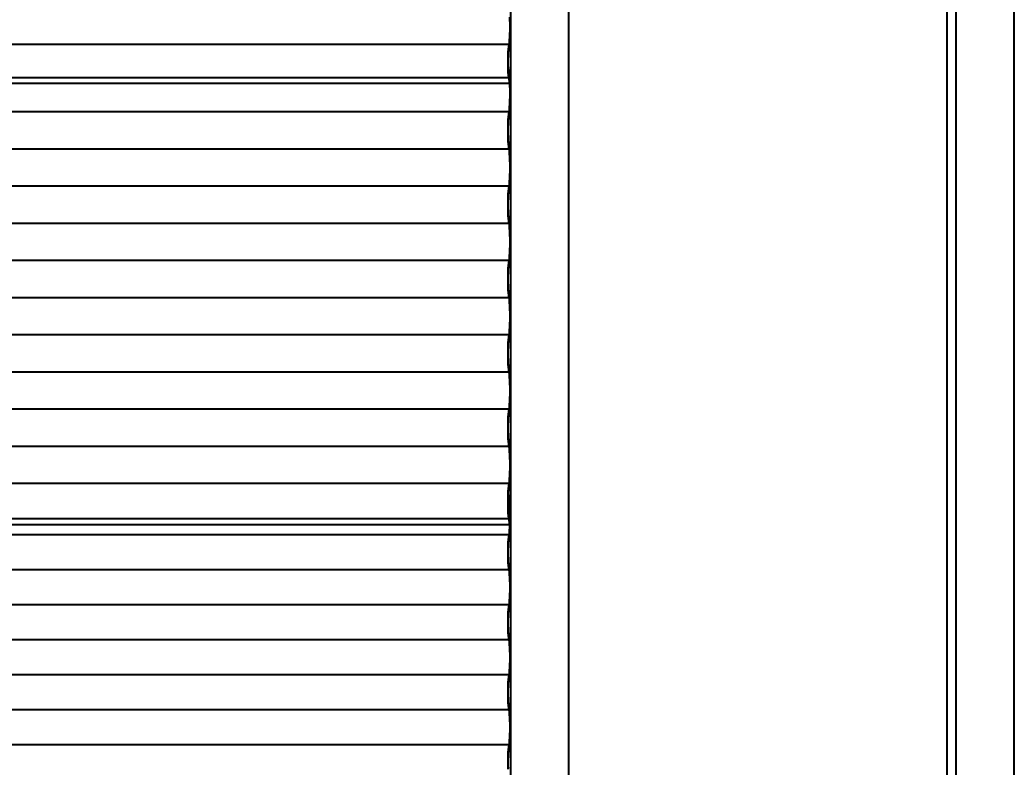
# Model space of a CAD drawing. Header units: millimetres. Extents: x 3212 to 6878, y 1640 to 3386.
# Drawn here: x 3268.541 to 3271.107, y 1662.159 to 1664.088 of the extents above; entities that cross this region are included whole.
import ezdxf

# ---------------------------------------------------------------- set-up
doc = ezdxf.new("R2010")
doc.units = ezdxf.units.MM
doc.header["$LTSCALE"] = 0.8
for name, color, linetype in [('A-PEN-08', 8, 'Continuous'), ('A-PEN-Y', 2, 'Continuous'), ('COTA', 2, 'Continuous'), ('JANELAS_EXTERNO', 1, 'Continuous')]:
    doc.layers.add(name, color=color, linetype=linetype)
doc.layers.add('COTAS', color=53, linetype='Continuous', lineweight=9)
doc.styles.add('F2', font='ARIALN.TTF')
doc.dimstyles.new('ARQUITETURA', dxfattribs={"dimtxt": 0.11, "dimasz": 0.05, "dimexe": 0.1, "dimexo": 0, "dimgap": 0.1, "dimtad": 1, "dimzin": 5, "dimdsep": 46, "dimtxsty": 'F2', "dimblk": 'COTA', "dimcen": 0, "dimse1": 1, "dimse2": 1, "dimadec": 0, "dimazin": 0, "dimtfac": 2, "dimtix": 1, "dimtmove": 2, "dimatfit": 3, "dimldrblk": 'COTA', "dimfxl": 0, "dimtolj": 1, "dimtzin": 5, "dimarcsym": 0})

# ---------------------------------------------------------------- blocks, each defined once
blk = doc.blocks.new('COTA')
at = {"layer": 'COTA'}
for p, q in [((0, 1), (0, -1)), ((-1, 0), (1, 0))]:
    blk.add_line(p, q, dxfattribs=at)
at = {"layer": 'COTA', "const_width": 0.5}
blk.add_lwpolyline([(-0.25, 0, 1), (0.25, 0, 1)], format="xyb", close=True, dxfattribs=at)
blk = doc.blocks.new('*D301')
at = {"layer": 'COTAS', "color": 0, "lineweight": -2, "transparency": 16777216}
blk.add_line((3270.9337, 1652.7201), (3270.9337, 1667.9653), dxfattribs=at)
at = {"layer": 'Defpoints', "color": 0, "transparency": 16777216}
for p in [(3269.9566, 1668.0153), (3270.9337, 1668.0153), (3269.9194, 1652.6701)]:
    blk.add_point(p, dxfattribs=at)
at = {"layer": 'COTAS', "color": 0, "lineweight": -2, "transparency": 16777216, "xscale": 0.05, "yscale": 0.05, "zscale": 0.05}
for p, rotation in [((3270.9337, 1668.0153), 90), ((3270.9337, 1652.6701), 270)]:
    blk.add_blockref('COTA', p, dxfattribs=dict(at, rotation=rotation))
at = {"layer": 'COTAS', "color": 0, "transparency": 16777216, "insert": (3270.7776, 1660.3427), "char_height": 0.11, "attachment_point": 5, "rotation": 90, "style": 'F2'}
blk.add_mtext('\\A1;15.35', dxfattribs=at)

msp = doc.modelspace()

# ---------------------------------------------------------------- linework, layer by layer
for p, q in [((3269.8066, 1667.8706), (3269.8066, 1661.1207)), ((3269.8055, 1664.0873), (3269.8051, 1664.0955)), ((3269.8058, 1664.0786), (3269.8055, 1664.0873)), ((3269.8059, 1664.0696), (3269.8058, 1664.0786)), ((3269.8064, 1664.0796), (3269.8062, 1664.0893)), ((3269.8065, 1664.0696), (3269.8064, 1664.0796)), ((3269.8051, 1664.0438), (3269.8055, 1664.052)), ((3269.8055, 1664.052), (3269.8058, 1664.0607)), ((3269.8057, 1664.0409), (3269.8062, 1664.05)), ((3269.8058, 1664.0607), (3269.8059, 1664.0696)), ((3269.8062, 1664.05), (3269.8064, 1664.0597)), ((3269.8064, 1664.0597), (3269.8065, 1664.0696)), ((3269.8023, 1664.0191), (3269.8031, 1664.0244)), ((3269.8028, 1664.0146), (3269.8043, 1664.0253)), ((3269.8031, 1664.0244), (3269.8039, 1664.0298)), ((3269.8039, 1664.0298), (3269.8046, 1664.0363)), ((3269.8043, 1664.0253), (3269.8051, 1664.0326)), ((3269.8046, 1664.0363), (3269.8051, 1664.0438)), ((3269.8051, 1664.0326), (3269.8057, 1664.0409)), ((3269.8004, 1663.9882), (3269.8007, 1663.9969)), ((3269.8007, 1663.9969), (3269.8011, 1664.0051)), ((3269.8011, 1664.0051), (3269.8016, 1664.0126)), ((3269.8011, 1663.9872), (3269.8013, 1663.9949)), ((3269.8013, 1663.9949), (3269.8017, 1664.0022)), ((3269.8016, 1664.0126), (3269.8023, 1664.0191)), ((3269.8017, 1664.0022), (3269.8022, 1664.0088)), ((3269.8022, 1664.0088), (3269.8028, 1664.0146)), ((3269.8004, 1663.9792), (3269.8004, 1663.9882)), ((3269.8004, 1663.9703), (3269.8004, 1663.9792)), ((3269.8007, 1663.9616), (3269.8004, 1663.9703)), ((3269.801, 1663.9792), (3269.8011, 1663.9872)), ((3269.8011, 1663.9713), (3269.801, 1663.9792)), ((3269.8013, 1663.9636), (3269.8011, 1663.9713)), ((3269.8011, 1663.9534), (3269.8007, 1663.9616)), ((3269.8016, 1663.9459), (3269.8011, 1663.9534)), ((3269.8015, 1663.9604), (3269.8013, 1663.9636)), ((3269.8029, 1663.9604), (3269.8015, 1663.9604)), ((3269.8017, 1663.9564), (3269.8015, 1663.9604)), ((3269.8023, 1663.9394), (3269.8016, 1663.9459)), ((3269.8024, 1663.9564), (3269.8017, 1663.9564)), ((3269.8017, 1663.9563), (3269.8017, 1663.9564)), ((3269.8022, 1663.9497), (3269.8017, 1663.9563)), ((3269.8022, 1663.9497), (3269.8031, 1663.941)), ((3269.8024, 1663.9564), (3269.8029, 1663.9604)), ((3269.8034, 1663.9458), (3269.8024, 1663.9564)), ((3269.8043, 1663.9458), (3269.8029, 1663.9604)), ((3269.8043, 1663.9458), (3269.8034, 1663.9458)), ((3269.8039, 1663.941), (3269.8034, 1663.9458)), ((3269.8039, 1663.941), (3269.8043, 1663.9458)), ((3269.8043, 1663.9458), (3269.8051, 1663.9381)), ((3269.8023, 1663.9394), (3269.8038, 1663.9249)), ((3269.8039, 1663.941), (3269.8031, 1663.941)), ((3269.8031, 1663.941), (3269.8043, 1663.9294)), ((3269.8043, 1663.9294), (3269.8038, 1663.9249)), ((3269.8039, 1663.941), (3269.8046, 1663.9341)), ((3269.8051, 1663.9262), (3269.8046, 1663.9341)), ((3269.8057, 1663.9293), (3269.8051, 1663.9381)), ((3269.8055, 1663.9175), (3269.8051, 1663.9262)), ((3269.8062, 1663.9196), (3269.8057, 1663.9293)), ((3269.8064, 1663.9093), (3269.8062, 1663.9196)), ((3269.8058, 1663.9082), (3269.8055, 1663.9175)), ((3269.8059, 1663.8987), (3269.8058, 1663.9082)), ((3269.8058, 1663.8892), (3269.8059, 1663.8987)), ((3269.8065, 1663.8987), (3269.8064, 1663.9093)), ((3269.8064, 1663.8881), (3269.8065, 1663.8987)), ((3269.8046, 1663.8633), (3269.8051, 1663.8713)), ((3269.8051, 1663.8713), (3269.8055, 1663.88)), ((3269.8051, 1663.8593), (3269.8057, 1663.8682)), ((3269.8055, 1663.88), (3269.8058, 1663.8892)), ((3269.8057, 1663.8682), (3269.8062, 1663.8778)), ((3269.8062, 1663.8778), (3269.8064, 1663.8881)), ((3269.8016, 1663.8381), (3269.8023, 1663.845)), ((3269.8023, 1663.845), (3269.8031, 1663.8507)), ((3269.8043, 1663.8517), (3269.8028, 1663.8402)), ((3269.8031, 1663.8507), (3269.8039, 1663.8564)), ((3269.8039, 1663.8564), (3269.8046, 1663.8633)), ((3269.8043, 1663.8517), (3269.8051, 1663.8593)), ((3269.8004, 1663.8122), (3269.8007, 1663.8215)), ((3269.8007, 1663.8215), (3269.8011, 1663.8302)), ((3269.8011, 1663.8302), (3269.8016, 1663.8381)), ((3269.8011, 1663.8112), (3269.8013, 1663.8194)), ((3269.8013, 1663.8194), (3269.8017, 1663.8271)), ((3269.8017, 1663.8271), (3269.8022, 1663.8341)), ((3269.8022, 1663.8341), (3269.8028, 1663.8402)), ((3269.8004, 1663.8027), (3269.8004, 1663.8122)), ((3269.8004, 1663.7932), (3269.8004, 1663.8027)), ((3269.8007, 1663.784), (3269.8004, 1663.7932)), ((3269.801, 1663.8027), (3269.8011, 1663.8112)), ((3269.8011, 1663.7943), (3269.801, 1663.8027)), ((3269.8013, 1663.7861), (3269.8011, 1663.7943)), ((3269.8011, 1663.7753), (3269.8007, 1663.784)), ((3269.8016, 1663.7673), (3269.8011, 1663.7753)), ((3269.8017, 1663.7784), (3269.8013, 1663.7861)), ((3269.8023, 1663.7604), (3269.8016, 1663.7673)), ((3269.8022, 1663.7713), (3269.8017, 1663.7784)), ((3269.8028, 1663.7652), (3269.8022, 1663.7713)), ((3269.8028, 1663.7652), (3269.8043, 1663.7538)), ((3269.8031, 1663.7547), (3269.8023, 1663.7604)), ((3269.8039, 1663.749), (3269.8031, 1663.7547)), ((3269.8046, 1663.7421), (3269.8039, 1663.749)), ((3269.8051, 1663.7461), (3269.8043, 1663.7538)), ((3269.8051, 1663.7342), (3269.8046, 1663.7421)), ((3269.8057, 1663.7373), (3269.8051, 1663.7461)), ((3269.8055, 1663.7255), (3269.8051, 1663.7342)), ((3269.8058, 1663.7162), (3269.8055, 1663.7255)), ((3269.8062, 1663.7276), (3269.8057, 1663.7373)), ((3269.8059, 1663.7067), (3269.8058, 1663.7162)), ((3269.8064, 1663.7173), (3269.8062, 1663.7276)), ((3269.8065, 1663.7067), (3269.8064, 1663.7173)), ((3269.8051, 1663.6793), (3269.8055, 1663.688)), ((3269.8055, 1663.688), (3269.8058, 1663.6972)), ((3269.8058, 1663.6972), (3269.8059, 1663.7067)), ((3269.8062, 1663.6859), (3269.8064, 1663.6961)), ((3269.8064, 1663.6961), (3269.8065, 1663.7067)), ((3269.8031, 1663.6587), (3269.8039, 1663.6644)), ((3269.8039, 1663.6644), (3269.8046, 1663.6713)), ((3269.8043, 1663.6597), (3269.8051, 1663.6674)), ((3269.8046, 1663.6713), (3269.8051, 1663.6793)), ((3269.8051, 1663.6674), (3269.8057, 1663.6762)), ((3269.8057, 1663.6762), (3269.8062, 1663.6859)), ((3269.8007, 1663.6295), (3269.8011, 1663.6382)), ((3269.8011, 1663.6382), (3269.8016, 1663.6461)), ((3269.8016, 1663.6461), (3269.8023, 1663.653)), ((3269.8017, 1663.6351), (3269.8022, 1663.6421)), ((3269.8022, 1663.6421), (3269.8028, 1663.6482)), ((3269.8023, 1663.653), (3269.8031, 1663.6587)), ((3269.8043, 1663.6597), (3269.8028, 1663.6482)), ((3269.8004, 1663.6202), (3269.8007, 1663.6295)), ((3269.8004, 1663.6107), (3269.8004, 1663.6202)), ((3269.8004, 1663.6012), (3269.8004, 1663.6107)), ((3269.801, 1663.6107), (3269.8011, 1663.6192)), ((3269.8011, 1663.6023), (3269.801, 1663.6107)), ((3269.8011, 1663.6192), (3269.8013, 1663.6274)), ((3269.8013, 1663.6274), (3269.8017, 1663.6351)), ((3269.8007, 1663.592), (3269.8004, 1663.6012)), ((3269.8011, 1663.5833), (3269.8007, 1663.592)), ((3269.8013, 1663.5941), (3269.8011, 1663.6023)), ((3269.8017, 1663.5864), (3269.8013, 1663.5941)), ((3269.8022, 1663.5793), (3269.8017, 1663.5864)), ((3269.8016, 1663.5753), (3269.8011, 1663.5833)), ((3269.8023, 1663.5684), (3269.8016, 1663.5753)), ((3269.8028, 1663.5732), (3269.8022, 1663.5793)), ((3269.8031, 1663.5627), (3269.8023, 1663.5684)), ((3269.8028, 1663.5732), (3269.8043, 1663.5618)), ((3269.8039, 1663.557), (3269.8031, 1663.5627)), ((3269.8051, 1663.5541), (3269.8043, 1663.5618)), ((3269.8046, 1663.5501), (3269.8039, 1663.557)), ((3269.8051, 1663.5422), (3269.8046, 1663.5501)), ((3269.8057, 1663.5453), (3269.8051, 1663.5541)), ((3269.8055, 1663.5335), (3269.8051, 1663.5422)), ((3269.8058, 1663.5242), (3269.8055, 1663.5335)), ((3269.8062, 1663.5356), (3269.8057, 1663.5453)), ((3269.8064, 1663.5253), (3269.8062, 1663.5356)), ((3269.8059, 1663.5147), (3269.8058, 1663.5242)), ((3269.8058, 1663.5052), (3269.8059, 1663.5147)), ((3269.8065, 1663.5147), (3269.8064, 1663.5253)), ((3269.8064, 1663.5041), (3269.8065, 1663.5147)), ((3269.8046, 1663.4794), (3269.8051, 1663.4873)), ((3269.8051, 1663.4873), (3269.8055, 1663.496)), ((3269.8051, 1663.4754), (3269.8057, 1663.4842)), ((3269.8055, 1663.496), (3269.8058, 1663.5052)), ((3269.8057, 1663.4842), (3269.8062, 1663.4939)), ((3269.8062, 1663.4939), (3269.8064, 1663.5041)), ((3269.8016, 1663.4541), (3269.8023, 1663.461)), ((3269.8022, 1663.4501), (3269.8028, 1663.4563)), ((3269.8023, 1663.461), (3269.8031, 1663.4667)), ((3269.8028, 1663.4563), (3269.8043, 1663.4677)), ((3269.8031, 1663.4667), (3269.8039, 1663.4724)), ((3269.8039, 1663.4724), (3269.8046, 1663.4794)), ((3269.8043, 1663.4677), (3269.8051, 1663.4754)), ((3269.8004, 1663.4282), (3269.8007, 1663.4375)), ((3269.8007, 1663.4375), (3269.8011, 1663.4462)), ((3269.8011, 1663.4462), (3269.8016, 1663.4541)), ((3269.8011, 1663.4272), (3269.8013, 1663.4354)), ((3269.8013, 1663.4354), (3269.8017, 1663.4431)), ((3269.8017, 1663.4431), (3269.8022, 1663.4501)), ((3269.8004, 1663.4187), (3269.8004, 1663.4282)), ((3269.8004, 1663.4092), (3269.8004, 1663.4187)), ((3269.8007, 1663.4), (3269.8004, 1663.4092)), ((3269.801, 1663.4187), (3269.8011, 1663.4272)), ((3269.8011, 1663.4103), (3269.801, 1663.4187)), ((3269.8013, 1663.4021), (3269.8011, 1663.4103)), ((3269.8011, 1663.3913), (3269.8007, 1663.4)), ((3269.8016, 1663.3834), (3269.8011, 1663.3913)), ((3269.8017, 1663.3944), (3269.8013, 1663.4021)), ((3269.8023, 1663.3764), (3269.8016, 1663.3834)), ((3269.8022, 1663.3873), (3269.8017, 1663.3944)), ((3269.8028, 1663.3812), (3269.8022, 1663.3873)), ((3269.8043, 1663.3698), (3269.8028, 1663.3812)), ((3269.8031, 1663.3707), (3269.8023, 1663.3764)), ((3269.8039, 1663.365), (3269.8031, 1663.3707)), ((3269.8046, 1663.3581), (3269.8039, 1663.365)), ((3269.8051, 1663.3621), (3269.8043, 1663.3698)), ((3269.8051, 1663.3502), (3269.8046, 1663.3581)), ((3269.8057, 1663.3533), (3269.8051, 1663.3621)), ((3269.8062, 1663.3436), (3269.8057, 1663.3533)), ((3269.8055, 1663.3415), (3269.8051, 1663.3502)), ((3269.8058, 1663.3322), (3269.8055, 1663.3415)), ((3269.8059, 1663.3227), (3269.8058, 1663.3322)), ((3269.8064, 1663.3333), (3269.8062, 1663.3436)), ((3269.8065, 1663.3227), (3269.8064, 1663.3333)), ((3269.8051, 1663.2953), (3269.8055, 1663.304)), ((3269.8055, 1663.304), (3269.8058, 1663.3132)), ((3269.8057, 1663.2922), (3269.8062, 1663.3019)), ((3269.8058, 1663.3132), (3269.8059, 1663.3227)), ((3269.8062, 1663.3019), (3269.8064, 1663.3122)), ((3269.8064, 1663.3122), (3269.8065, 1663.3227)), ((3269.8031, 1663.2747), (3269.8039, 1663.2804)), ((3269.8039, 1663.2804), (3269.8046, 1663.2874)), ((3269.8043, 1663.2757), (3269.8051, 1663.2834)), ((3269.8046, 1663.2874), (3269.8051, 1663.2953)), ((3269.8051, 1663.2834), (3269.8057, 1663.2922)), ((3269.8007, 1663.2455), (3269.8011, 1663.2542)), ((3269.8011, 1663.2542), (3269.8016, 1663.2621)), ((3269.8013, 1663.2434), (3269.8017, 1663.2511)), ((3269.8016, 1663.2621), (3269.8023, 1663.269)), ((3269.8017, 1663.2511), (3269.8022, 1663.2581)), ((3269.8022, 1663.2581), (3269.8028, 1663.2643)), ((3269.8023, 1663.269), (3269.8031, 1663.2747)), ((3269.8028, 1663.2643), (3269.8043, 1663.2757)), ((3269.8004, 1663.2362), (3269.8007, 1663.2455)), ((3269.8004, 1663.2267), (3269.8004, 1663.2362)), ((3269.8004, 1663.2172), (3269.8004, 1663.2267)), ((3269.801, 1663.2267), (3269.8011, 1663.2352)), ((3269.8011, 1663.2183), (3269.801, 1663.2267)), ((3269.8011, 1663.2352), (3269.8013, 1663.2434)), ((3269.8007, 1663.208), (3269.8004, 1663.2172)), ((3269.8011, 1663.1993), (3269.8007, 1663.208)), ((3269.8013, 1663.2101), (3269.8011, 1663.2183)), ((3269.8016, 1663.1914), (3269.8011, 1663.1993)), ((3269.8017, 1663.2024), (3269.8013, 1663.2101)), ((3269.8022, 1663.1953), (3269.8017, 1663.2024)), ((3269.8023, 1663.1844), (3269.8016, 1663.1914)), ((3269.8028, 1663.1892), (3269.8022, 1663.1953)), ((3269.8031, 1663.1787), (3269.8023, 1663.1844)), ((3269.8043, 1663.1778), (3269.8028, 1663.1892)), ((3269.8039, 1663.173), (3269.8031, 1663.1787)), ((3269.8051, 1663.1701), (3269.8043, 1663.1778)), ((3269.8046, 1663.1661), (3269.8039, 1663.173)), ((3269.8051, 1663.1582), (3269.8046, 1663.1661)), ((3269.8057, 1663.1613), (3269.8051, 1663.1701)), ((3269.8055, 1663.1495), (3269.8051, 1663.1582)), ((3269.8058, 1663.1403), (3269.8055, 1663.1495)), ((3269.8062, 1663.1516), (3269.8057, 1663.1613)), ((3269.8064, 1663.1413), (3269.8062, 1663.1516)), ((3269.8059, 1663.1307), (3269.8058, 1663.1403)), ((3269.8058, 1663.1212), (3269.8059, 1663.1307)), ((3269.8065, 1663.1307), (3269.8064, 1663.1413)), ((3269.8064, 1663.1202), (3269.8065, 1663.1307)), ((3269.8046, 1663.0954), (3269.8051, 1663.1033)), ((3269.8051, 1663.1033), (3269.8055, 1663.112)), ((3269.8051, 1663.0914), (3269.8057, 1663.1002)), ((3269.8055, 1663.112), (3269.8058, 1663.1212)), ((3269.8057, 1663.1002), (3269.8062, 1663.1099)), ((3269.8062, 1663.1099), (3269.8064, 1663.1202)), ((3269.8016, 1663.0701), (3269.8023, 1663.077)), ((3269.8022, 1663.0661), (3269.8028, 1663.0723)), ((3269.8023, 1663.077), (3269.8031, 1663.0827)), ((3269.8043, 1663.0837), (3269.8028, 1663.0723)), ((3269.8031, 1663.0827), (3269.8039, 1663.0885)), ((3269.8039, 1663.0885), (3269.8046, 1663.0954)), ((3269.8043, 1663.0837), (3269.8051, 1663.0914)), ((3269.8004, 1663.0443), (3269.8007, 1663.0535)), ((3269.8007, 1663.0535), (3269.8011, 1663.0622)), ((3269.8011, 1663.0622), (3269.8016, 1663.0701)), ((3269.8011, 1663.0432), (3269.8013, 1663.0514)), ((3269.8013, 1663.0514), (3269.8017, 1663.0591)), ((3269.8017, 1663.0591), (3269.8022, 1663.0661)), ((3269.8004, 1663.0347), (3269.8004, 1663.0443)), ((3269.8004, 1663.0252), (3269.8004, 1663.0347)), ((3269.8007, 1663.016), (3269.8004, 1663.0252)), ((3269.801, 1663.0347), (3269.8011, 1663.0432)), ((3269.8011, 1663.0263), (3269.801, 1663.0347)), ((3269.8013, 1663.0181), (3269.8011, 1663.0263)), ((3269.8011, 1663.0073), (3269.8007, 1663.016)), ((3269.8016, 1662.9994), (3269.8011, 1663.0073)), ((3269.8017, 1663.0104), (3269.8013, 1663.0181)), ((3269.8023, 1662.9925), (3269.8016, 1662.9994)), ((3269.8022, 1663.0034), (3269.8017, 1663.0104)), ((3269.8028, 1662.9972), (3269.8022, 1663.0034)), ((3269.8043, 1662.9858), (3269.8028, 1662.9972)), ((3269.8031, 1662.9867), (3269.8023, 1662.9925)), ((3269.8039, 1662.981), (3269.8031, 1662.9867)), ((3269.8046, 1662.9741), (3269.8039, 1662.981)), ((3269.8051, 1662.9781), (3269.8043, 1662.9858)), ((3269.8051, 1662.9662), (3269.8046, 1662.9741)), ((3269.8057, 1662.9693), (3269.8051, 1662.9781)), ((3269.8062, 1662.9596), (3269.8057, 1662.9693)), ((3269.8055, 1662.9575), (3269.8051, 1662.9662)), ((3269.8058, 1662.9483), (3269.8055, 1662.9575)), ((3269.8059, 1662.9388), (3269.8058, 1662.9483)), ((3269.8064, 1662.9493), (3269.8062, 1662.9596)), ((3269.8065, 1662.9388), (3269.8064, 1662.9493)), ((3269.8051, 1662.9113), (3269.8055, 1662.92)), ((3269.8055, 1662.92), (3269.8058, 1662.9292)), ((3269.8057, 1662.9082), (3269.8062, 1662.9179)), ((3269.8058, 1662.9292), (3269.8059, 1662.9388)), ((3269.8062, 1662.9179), (3269.8064, 1662.9282)), ((3269.8064, 1662.9282), (3269.8065, 1662.9388)), ((3269.8028, 1662.8803), (3269.8043, 1662.8917)), ((3269.8031, 1662.8908), (3269.8039, 1662.8965)), ((3269.8039, 1662.8965), (3269.8046, 1662.9034)), ((3269.8043, 1662.8917), (3269.8051, 1662.8994)), ((3269.8046, 1662.9034), (3269.8051, 1662.9113)), ((3269.8051, 1662.8994), (3269.8057, 1662.9082)), ((3269.8007, 1662.8615), (3269.8011, 1662.8702)), ((3269.8011, 1662.8702), (3269.8016, 1662.8781)), ((3269.8014, 1662.8616), (3269.8017, 1662.8671)), ((3269.8016, 1662.8781), (3269.8023, 1662.885)), ((3269.8017, 1662.8671), (3269.8022, 1662.8741)), ((3269.8022, 1662.8741), (3269.8028, 1662.8803)), ((3269.8023, 1662.885), (3269.8031, 1662.8908)), ((3269.8004, 1662.8523), (3269.8007, 1662.8615)), ((3269.8004, 1662.8428), (3269.8004, 1662.8523)), ((3269.8004, 1662.8332), (3269.8004, 1662.8428)), ((3269.801, 1662.8434), (3269.8011, 1662.8512)), ((3269.8039, 1662.8434), (3269.801, 1662.8434)), ((3269.801, 1662.8428), (3269.801, 1662.8434)), ((3269.8011, 1662.8343), (3269.801, 1662.8428)), ((3269.8011, 1662.8512), (3269.8013, 1662.8578)), ((3269.8013, 1662.8594), (3269.8014, 1662.8616)), ((3269.8013, 1662.8578), (3269.8013, 1662.8594)), ((3269.8024, 1662.8578), (3269.8013, 1662.8578)), ((3269.8029, 1662.8616), (3269.8014, 1662.8616)), ((3269.8024, 1662.8578), (3269.8029, 1662.8616)), ((3269.8034, 1662.8478), (3269.8024, 1662.8578)), ((3269.8043, 1662.8478), (3269.8029, 1662.8616)), ((3269.8043, 1662.8478), (3269.8034, 1662.8478)), ((3269.8039, 1662.8434), (3269.8034, 1662.8478)), ((3269.8039, 1662.8434), (3269.8043, 1662.8478)), ((3269.8039, 1662.8434), (3269.8046, 1662.8368)), ((3269.8043, 1662.8478), (3269.8051, 1662.8406)), ((3269.8057, 1662.8323), (3269.8051, 1662.8406)), ((3269.8007, 1662.824), (3269.8004, 1662.8332)), ((3269.8011, 1662.8153), (3269.8007, 1662.824)), ((3269.8013, 1662.8261), (3269.8011, 1662.8343)), ((3269.8016, 1662.8074), (3269.8011, 1662.8153)), ((3269.8017, 1662.8184), (3269.8013, 1662.8261)), ((3269.8022, 1662.8114), (3269.8017, 1662.8184)), ((3269.8051, 1662.8294), (3269.8046, 1662.8368)), ((3269.8055, 1662.8212), (3269.8051, 1662.8294)), ((3269.8058, 1662.8125), (3269.8055, 1662.8212)), ((3269.8062, 1662.8232), (3269.8057, 1662.8323)), ((3269.8064, 1662.8135), (3269.8062, 1662.8232)), ((3269.8023, 1662.8005), (3269.8016, 1662.8074)), ((3269.8043, 1662.7898), (3269.8022, 1662.8114)), ((3269.8023, 1662.8005), (3269.8038, 1662.7851)), ((3269.8043, 1662.7898), (3269.8038, 1662.7851)), ((3269.8055, 1662.7859), (3269.8058, 1662.7946)), ((3269.8059, 1662.8035), (3269.8058, 1662.8125)), ((3269.8058, 1662.7946), (3269.8059, 1662.8035)), ((3269.8062, 1662.7839), (3269.8064, 1662.7936)), ((3269.8065, 1662.8035), (3269.8064, 1662.8135)), ((3269.8064, 1662.7936), (3269.8065, 1662.8035)), ((3269.8031, 1662.7583), (3269.8039, 1662.7637)), ((3269.8039, 1662.7637), (3269.8046, 1662.7702)), ((3269.8043, 1662.7592), (3269.8051, 1662.7665)), ((3269.8046, 1662.7702), (3269.8051, 1662.7777)), ((3269.8051, 1662.7777), (3269.8055, 1662.7859)), ((3269.8051, 1662.7665), (3269.8057, 1662.7748)), ((3269.8057, 1662.7748), (3269.8062, 1662.7839)), ((3269.8007, 1662.7308), (3269.8011, 1662.739)), ((3269.8011, 1662.739), (3269.8016, 1662.7465)), ((3269.8016, 1662.7465), (3269.8023, 1662.753)), ((3269.8017, 1662.7361), (3269.8022, 1662.7427)), ((3269.8022, 1662.7427), (3269.8028, 1662.7485)), ((3269.8023, 1662.753), (3269.8031, 1662.7583)), ((3269.8043, 1662.7592), (3269.8028, 1662.7485)), ((3269.8004, 1662.7221), (3269.8007, 1662.7308)), ((3269.8004, 1662.7131), (3269.8004, 1662.7221)), ((3269.8004, 1662.7042), (3269.8004, 1662.7131)), ((3269.801, 1662.7131), (3269.8011, 1662.7211)), ((3269.8011, 1662.7052), (3269.801, 1662.7131)), ((3269.8011, 1662.7211), (3269.8013, 1662.7288)), ((3269.8013, 1662.7288), (3269.8017, 1662.7361)), ((3269.8007, 1662.6955), (3269.8004, 1662.7042)), ((3269.8011, 1662.6873), (3269.8007, 1662.6955)), ((3269.8013, 1662.6975), (3269.8011, 1662.7052)), ((3269.8016, 1662.6798), (3269.8011, 1662.6873)), ((3269.8017, 1662.6902), (3269.8013, 1662.6975)), ((3269.8022, 1662.6836), (3269.8017, 1662.6902)), ((3269.8023, 1662.6733), (3269.8016, 1662.6798)), ((3269.8028, 1662.6778), (3269.8022, 1662.6836)), ((3269.8031, 1662.6679), (3269.8023, 1662.6733)), ((3269.8028, 1662.6778), (3269.8043, 1662.6671)), ((3269.8039, 1662.6626), (3269.8031, 1662.6679)), ((3269.8046, 1662.6561), (3269.8039, 1662.6626)), ((3269.8051, 1662.6598), (3269.8043, 1662.6671)), ((3269.8051, 1662.6486), (3269.8046, 1662.6561)), ((3269.8057, 1662.6515), (3269.8051, 1662.6598)), ((3269.8055, 1662.6404), (3269.8051, 1662.6486)), ((3269.8058, 1662.6317), (3269.8055, 1662.6404)), ((3269.8062, 1662.6424), (3269.8057, 1662.6515)), ((3269.8064, 1662.6327), (3269.8062, 1662.6424)), ((3269.8055, 1662.6051), (3269.8058, 1662.6138)), ((3269.8059, 1662.6228), (3269.8058, 1662.6317)), ((3269.8058, 1662.6138), (3269.8059, 1662.6228)), ((3269.8062, 1662.6031), (3269.8064, 1662.6128)), ((3269.8065, 1662.6228), (3269.8064, 1662.6327)), ((3269.8064, 1662.6128), (3269.8065, 1662.6228)), ((3269.8039, 1662.5829), (3269.8046, 1662.5894)), ((3269.8043, 1662.5784), (3269.8051, 1662.5857)), ((3269.8046, 1662.5894), (3269.8051, 1662.5969)), ((3269.8051, 1662.5969), (3269.8055, 1662.6051)), ((3269.8051, 1662.5857), (3269.8057, 1662.594)), ((3269.8057, 1662.594), (3269.8062, 1662.6031)), ((3269.8007, 1662.55), (3269.8011, 1662.5582)), ((3269.8011, 1662.5582), (3269.8016, 1662.5657)), ((3269.8016, 1662.5657), (3269.8023, 1662.5722)), ((3269.8017, 1662.5553), (3269.8022, 1662.5619)), ((3269.8022, 1662.5619), (3269.8028, 1662.5677)), ((3269.8023, 1662.5722), (3269.8031, 1662.5776)), ((3269.8043, 1662.5784), (3269.8028, 1662.5677)), ((3269.8031, 1662.5776), (3269.8039, 1662.5829)), ((3269.8004, 1662.5413), (3269.8007, 1662.55)), ((3269.8004, 1662.5324), (3269.8004, 1662.5413)), ((3269.8004, 1662.5234), (3269.8004, 1662.5324)), ((3269.801, 1662.5324), (3269.8011, 1662.5403)), ((3269.8011, 1662.5244), (3269.801, 1662.5324)), ((3269.8011, 1662.5403), (3269.8013, 1662.548)), ((3269.8013, 1662.548), (3269.8017, 1662.5553)), ((3269.8007, 1662.5147), (3269.8004, 1662.5234)), ((3269.8011, 1662.5065), (3269.8007, 1662.5147)), ((3269.8013, 1662.5167), (3269.8011, 1662.5244)), ((3269.8016, 1662.4991), (3269.8011, 1662.5065)), ((3269.8017, 1662.5094), (3269.8013, 1662.5167)), ((3269.8022, 1662.5028), (3269.8017, 1662.5094)), ((3269.8023, 1662.4925), (3269.8016, 1662.4991)), ((3269.8028, 1662.497), (3269.8022, 1662.5028)), ((3269.8031, 1662.4872), (3269.8023, 1662.4925)), ((3269.8028, 1662.497), (3269.8043, 1662.4863)), ((3269.8039, 1662.4818), (3269.8031, 1662.4872)), ((3269.8046, 1662.4753), (3269.8039, 1662.4818)), ((3269.8051, 1662.479), (3269.8043, 1662.4863)), ((3269.8051, 1662.4678), (3269.8046, 1662.4753)), ((3269.8057, 1662.4707), (3269.8051, 1662.479)), ((3269.8055, 1662.4596), (3269.8051, 1662.4678)), ((3269.8058, 1662.4509), (3269.8055, 1662.4596)), ((3269.8062, 1662.4616), (3269.8057, 1662.4707)), ((3269.8064, 1662.4519), (3269.8062, 1662.4616)), ((3269.8055, 1662.4243), (3269.8058, 1662.433)), ((3269.8059, 1662.442), (3269.8058, 1662.4509)), ((3269.8058, 1662.433), (3269.8059, 1662.442)), ((3269.8062, 1662.4223), (3269.8064, 1662.432)), ((3269.8065, 1662.442), (3269.8064, 1662.4519)), ((3269.8064, 1662.432), (3269.8065, 1662.442)), ((3269.8039, 1662.4022), (3269.8046, 1662.4087)), ((3269.8043, 1662.3977), (3269.8051, 1662.4049)), ((3269.8046, 1662.4087), (3269.8051, 1662.4161)), ((3269.8051, 1662.4161), (3269.8055, 1662.4243)), ((3269.8051, 1662.4049), (3269.8057, 1662.4132)), ((3269.8057, 1662.4132), (3269.8062, 1662.4223)), ((3269.8011, 1662.3774), (3269.8016, 1662.3849)), ((3269.8016, 1662.3849), (3269.8023, 1662.3914)), ((3269.8017, 1662.3745), (3269.8022, 1662.3811)), ((3269.8022, 1662.3811), (3269.8028, 1662.3869)), ((3269.8023, 1662.3914), (3269.8031, 1662.3968)), ((3269.8028, 1662.3869), (3269.8043, 1662.3977)), ((3269.8031, 1662.3968), (3269.8039, 1662.4022)), ((3269.8004, 1662.3605), (3269.8007, 1662.3692)), ((3269.8004, 1662.3516), (3269.8004, 1662.3605)), ((3269.8007, 1662.3692), (3269.8011, 1662.3774)), ((3269.801, 1662.3516), (3269.8011, 1662.3595)), ((3269.8011, 1662.3595), (3269.8013, 1662.3673)), ((3269.8013, 1662.3673), (3269.8017, 1662.3745)), ((3269.8004, 1662.3426), (3269.8004, 1662.3516)), ((3269.8007, 1662.3339), (3269.8004, 1662.3426)), ((3269.8011, 1662.3257), (3269.8007, 1662.3339)), ((3269.8011, 1662.3436), (3269.801, 1662.3516)), ((3269.8013, 1662.3359), (3269.8011, 1662.3436)), ((3269.8017, 1662.3286), (3269.8013, 1662.3359)), ((3269.8022, 1662.322), (3269.8017, 1662.3286)), ((3269.8016, 1662.3183), (3269.8011, 1662.3257)), ((3269.8023, 1662.3118), (3269.8016, 1662.3183)), ((3269.8028, 1662.3162), (3269.8022, 1662.322)), ((3269.8031, 1662.3064), (3269.8023, 1662.3118)), ((3269.8043, 1662.3055), (3269.8028, 1662.3162)), ((3269.8039, 1662.301), (3269.8031, 1662.3064)), ((3269.8046, 1662.2945), (3269.8039, 1662.301)), ((3269.8051, 1662.2983), (3269.8043, 1662.3055)), ((3269.8051, 1662.287), (3269.8046, 1662.2945)), ((3269.8057, 1662.29), (3269.8051, 1662.2983)), ((3269.8055, 1662.2788), (3269.8051, 1662.287)), ((3269.8058, 1662.2702), (3269.8055, 1662.2788)), ((3269.8062, 1662.2808), (3269.8057, 1662.29)), ((3269.8064, 1662.2712), (3269.8062, 1662.2808)), ((3269.8055, 1662.2435), (3269.8058, 1662.2522)), ((3269.8059, 1662.2612), (3269.8058, 1662.2702)), ((3269.8058, 1662.2522), (3269.8059, 1662.2612)), ((3269.8062, 1662.2416), (3269.8064, 1662.2512)), ((3269.8065, 1662.2612), (3269.8064, 1662.2712)), ((3269.8064, 1662.2512), (3269.8065, 1662.2612)), ((3269.8039, 1662.2214), (3269.8046, 1662.2279)), ((3269.8043, 1662.2169), (3269.8051, 1662.2241)), ((3269.8046, 1662.2279), (3269.8051, 1662.2353)), ((3269.8051, 1662.2353), (3269.8055, 1662.2435)), ((3269.8051, 1662.2241), (3269.8057, 1662.2324)), ((3269.8057, 1662.2324), (3269.8062, 1662.2416)), ((3269.8011, 1662.1967), (3269.8016, 1662.2041)), ((3269.8016, 1662.2041), (3269.8023, 1662.2106)), ((3269.8017, 1662.1937), (3269.8022, 1662.2004)), ((3269.8022, 1662.2004), (3269.8028, 1662.2061)), ((3269.8023, 1662.2106), (3269.8031, 1662.216)), ((3269.8028, 1662.2061), (3269.8043, 1662.2169)), ((3269.8031, 1662.216), (3269.8039, 1662.2214)), ((3269.8004, 1662.1798), (3269.8007, 1662.1885)), ((3269.8004, 1662.1708), (3269.8004, 1662.1798)), ((3269.8007, 1662.1885), (3269.8011, 1662.1967)), ((3269.801, 1662.1708), (3269.8011, 1662.1788)), ((3269.8011, 1662.1788), (3269.8013, 1662.1865)), ((3269.8013, 1662.1865), (3269.8017, 1662.1937)), ((3269.8004, 1662.1619), (3269.8004, 1662.1708)), ((3269.8007, 1662.1532), (3269.8004, 1662.1619)), ((3269.8011, 1662.1629), (3269.801, 1662.1708)), ((3269.8013, 1662.1551), (3269.8011, 1662.1629))]:
    msp.add_line(p, q)
at = {"layer": 'A-PEN-08'}
for p, q in [((3269.8031, 1664.0244), (3266.105, 1664.0244)), ((3266.1042, 1663.9394), (3269.8023, 1663.9394)), ((3266.1071, 1663.9249), (3269.8038, 1663.9249)), ((3269.8031, 1663.8507), (3266.105, 1663.8507)), ((3269.8031, 1663.7547), (3266.105, 1663.7547)), ((3269.8031, 1663.6587), (3266.105, 1663.6587)), ((3269.8031, 1663.5627), (3266.105, 1663.5627)), ((3269.8031, 1663.4667), (3266.105, 1663.4667)), ((3269.8031, 1663.3707), (3266.105, 1663.3707)), ((3269.8031, 1663.2747), (3266.105, 1663.2747)), ((3269.8031, 1663.1787), (3266.105, 1663.1787)), ((3269.8031, 1663.0827), (3266.105, 1663.0827)), ((3269.8031, 1662.9867), (3266.105, 1662.9867)), ((3269.8031, 1662.8908), (3266.105, 1662.8908)), ((3266.1042, 1662.8005), (3269.8023, 1662.8005)), ((3266.1074, 1662.7851), (3269.8038, 1662.7851)), ((3269.8031, 1662.7583), (3266.105, 1662.7583)), ((3269.8031, 1662.6679), (3266.105, 1662.6679)), ((3269.8031, 1662.5776), (3266.105, 1662.5776)), ((3269.8031, 1662.4872), (3266.105, 1662.4872)), ((3269.8031, 1662.3968), (3266.105, 1662.3968)), ((3269.8031, 1662.3064), (3266.105, 1662.3064)), ((3269.8031, 1662.216), (3266.105, 1662.216))]:
    msp.add_line(p, q, dxfattribs=at)
at = {"layer": 'A-PEN-Y'}
for p, q in [((3271.1066, 1652.6701), (3271.1066, 1682.1706)), ((3270.9566, 1682.0206), (3270.9566, 1652.8201))]:
    msp.add_line(p, q, dxfattribs=at)
at = {"layer": 'JANELAS_EXTERNO'}
msp.add_line((3269.9566, 1668.0206), (3269.9566, 1661.1207), dxfattribs=at)

# ---------------------------------------------------------------- dimensions: what is measured, and where the dimension line sits
at = {"layer": 'COTAS'}
dim = msp.add_linear_dim(base=(3270.9337, 1668.0153), p1=(3269.9194, 1652.6701), p2=(3269.9566, 1668.0153), angle=90, dimstyle='ARQUITETURA', dxfattribs=at)
dim.commit()
dim.dimension.update_dxf_attribs({"geometry": '*D301', "text_midpoint": (3270.7776, 1660.3427)})

doc.saveas('drawing.dxf')
